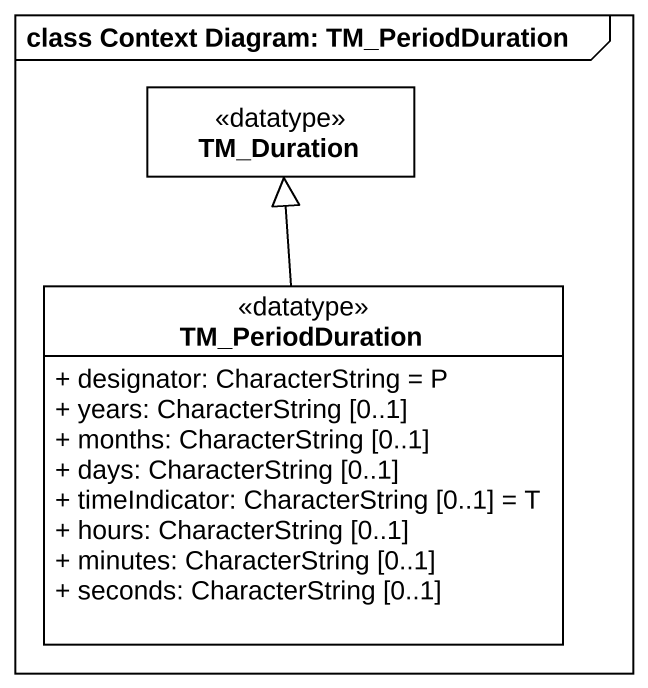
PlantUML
@startuml
mainframe class Context Diagram: TM_PeriodDuration
hide circle
hide empty members
skinparam classAttributeIconSize 0
class TM_Duration <<datatype>>
class TM_PeriodDuration <<datatype>> {
  + designator: CharacterString = P
  + years: CharacterString [0..1]
  + months: CharacterString [0..1]
  + days: CharacterString [0..1]
  + timeIndicator: CharacterString [0..1] = T
  + hours: CharacterString [0..1]
  + minutes: CharacterString [0..1]
  + seconds: CharacterString [0..1]
}
TM_PeriodDuration -up-|> TM_Duration
@enduml
